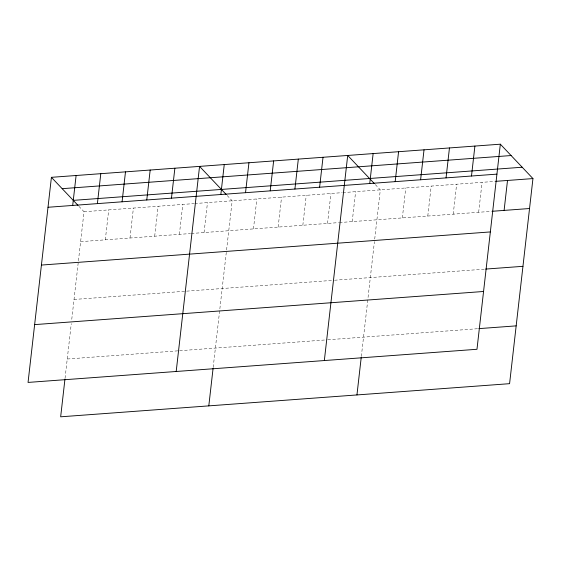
<?xml version="1.0" encoding="UTF-8"?>
<svg xmlns="http://www.w3.org/2000/svg" width="561" height="561" viewBox="0 0 561 561"><rect width="100%" height="100%" fill="white"/><g stroke="black" fill="none" stroke-linecap="round" stroke-linejoin="round"><path stroke-width="0.42" stroke-dasharray="2.81 2.1" d="M65.048 378.275L71.275 323.627M71.766 319.307L84.024 211.721L78.645 206.041M105.307 239.835L108.715 209.898M129.998 238.018L133.406 208.075M154.689 236.195L158.097 206.252M179.38 234.372L182.788 204.428M204.071 232.549L207.479 202.605M213.194 367.343L226.469 250.83M226.567 249.989L232.17 200.782L226.791 195.109M253.453 228.902L256.861 198.959M278.144 227.079L281.552 197.142M302.835 225.256L306.243 195.319M327.526 223.432L330.934 193.496M352.217 221.616L355.625 191.673M361.34 356.403L367.862 299.167M368.058 297.442L374.425 241.567M374.713 239.056L380.316 189.849L374.937 184.176M402.342 217.913L405.757 187.97M427.784 216.034L431.192 186.091M453.225 214.155L456.633 184.218M478.659 212.282L482.074 182.339M84.024 211.721L193.861 203.615M194.709 203.552L342 192.675M342.855 192.612L494.795 181.399M80.616 241.658L190.445 233.551M191.301 233.488L338.592 222.619M339.44 222.556L491.38 211.343M74.031 299.462L333.711 280.29M334.559 280.227L485.644 269.077M67.243 359.012L178.777 350.779M179.632 350.716L326.923 339.84M327.778 339.777L478.007 328.69"/><path stroke-width="0.84" d="M51.416 177.325L28.05 382.42L476.976 349.279L500.342 144.191L51.416 177.325L78.049 205.417M72.699 205.445L76.107 175.509M64.957 379.11L60.658 416.809L509.584 383.675L532.95 178.58L500.342 144.191M97.39 203.622L100.798 173.686M122.081 201.799L125.489 171.862M146.772 199.982L150.18 170.039M171.463 198.159L174.871 168.216M176.196 371.48L199.562 166.393L226.195 194.478M220.838 194.513L224.253 164.569M208.804 405.876L213.103 368.177M245.529 192.689L248.944 162.746M270.22 190.866L273.635 160.923M294.911 189.043L298.326 159.107M319.602 187.22L323.017 157.283M324.342 360.548L347.708 155.46L374.334 183.545M369.734 183.524L373.142 153.581M356.95 394.937L361.242 357.245M395.175 181.645L398.583 151.701M420.61 179.765L424.025 149.822M446.051 177.886L449.459 147.95M471.492 176.014L474.901 146.07M504.101 210.403L507.509 180.46M62.18 188.678L511.099 155.544M73.267 200.368L522.186 167.234M48.008 207.268L496.927 174.134M495.636 181.336L532.95 178.58M492.228 211.28L529.542 208.524M41.423 265.065L490.342 231.931M485.644 269.077L522.95 266.321M34.635 324.616L483.561 291.482M478.856 328.627L516.169 325.871"/></g></svg>
